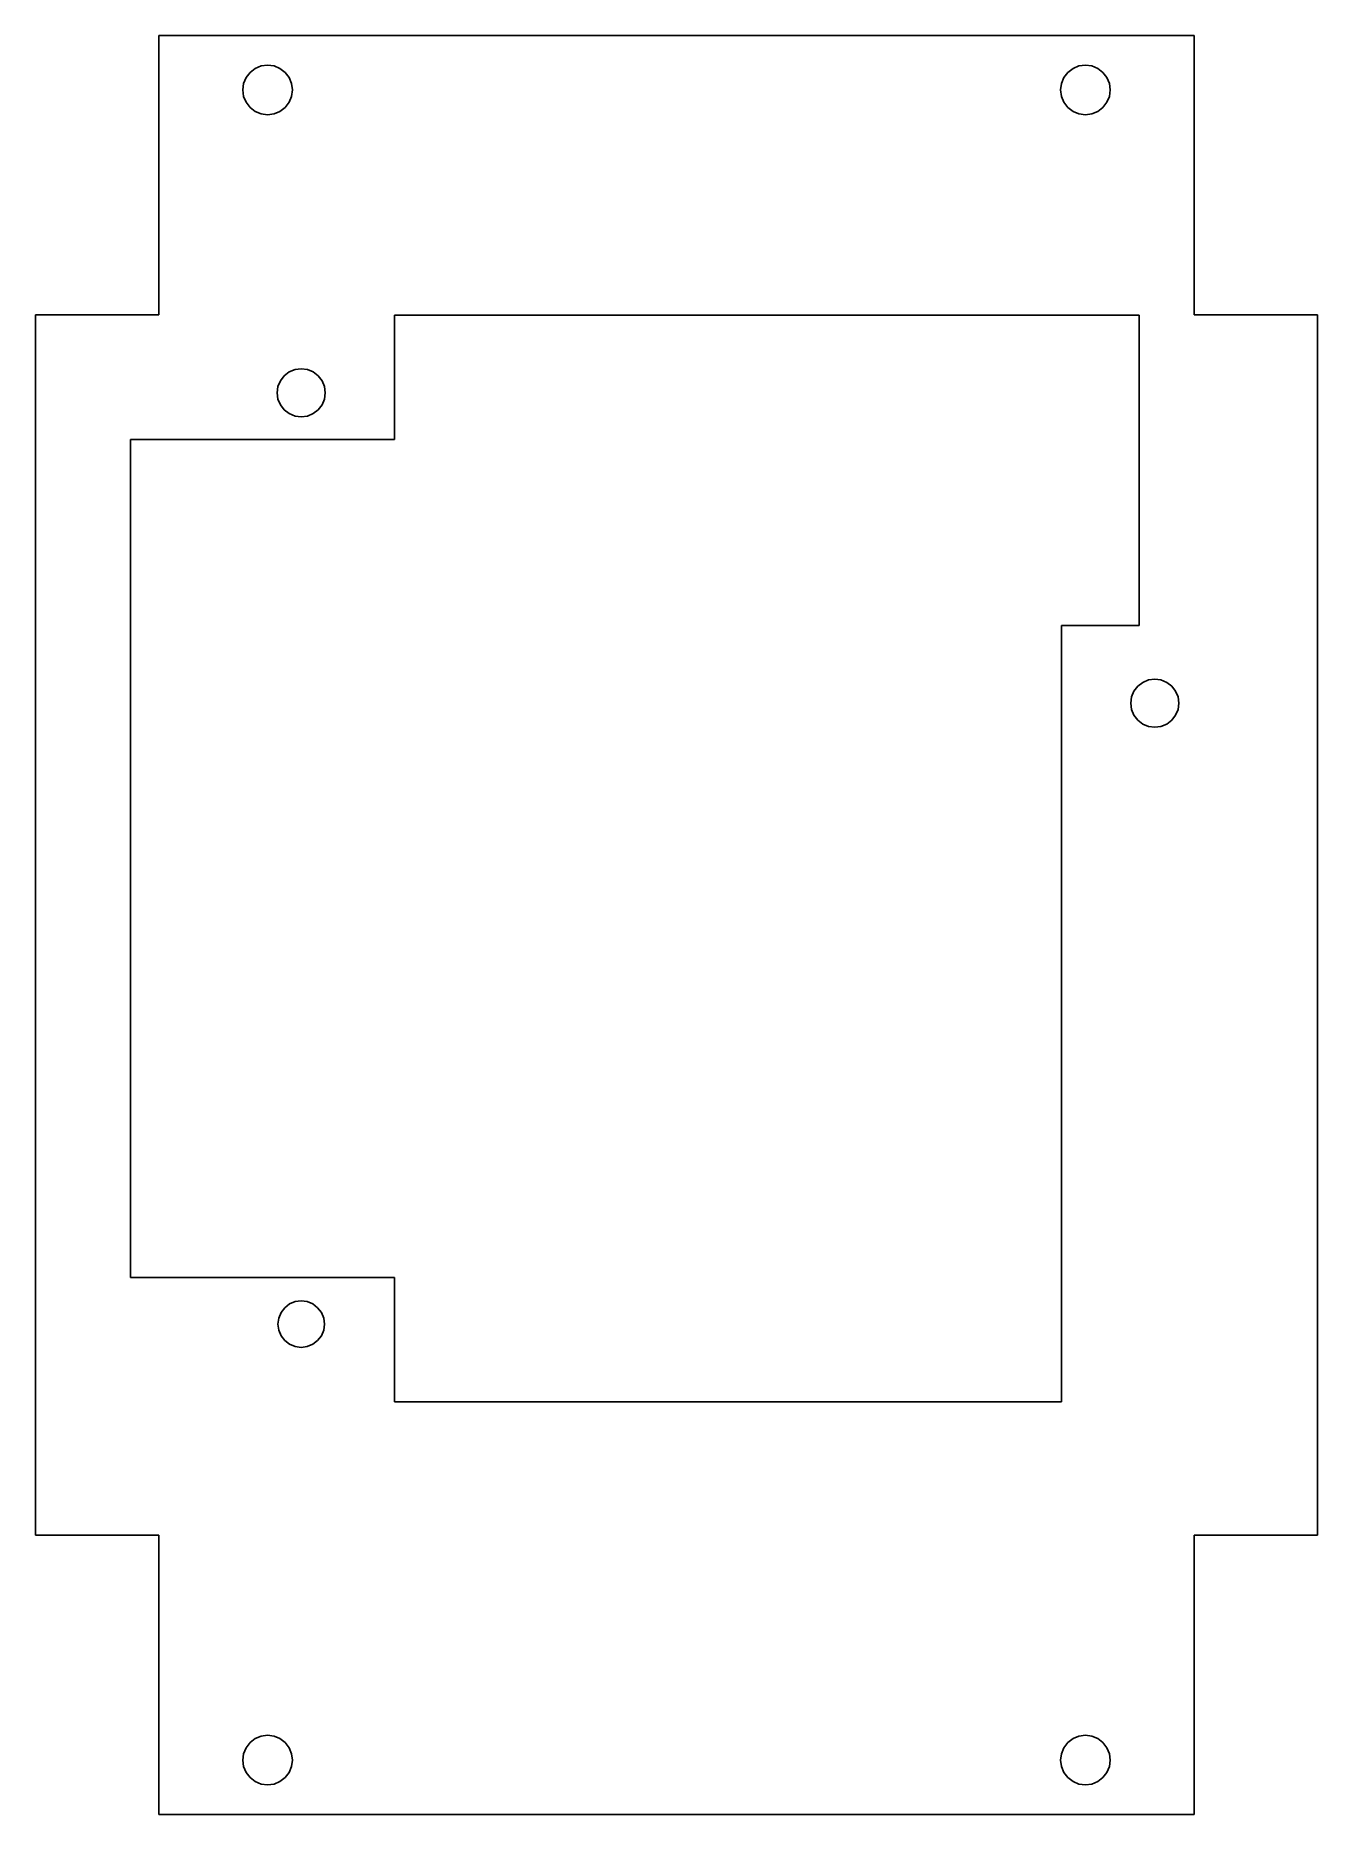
# Model space of a CAD drawing. Extents: x 2.8 to 26.1, y 2.8 to 35.2.
import ezdxf

# ---------------------------------------------------------------- set-up
doc = ezdxf.new("R2010")
doc.units = 0

msp = doc.modelspace()

# ---------------------------------------------------------------- linework, layer by layer
at = {"layer": 'Layer 1'}
for p, q in [((5.06588, 35.1649), (5.06588, 30.0849)), ((23.8901, 35.1649), (5.06588, 35.1649)), ((23.8901, 30.0849), (23.8901, 35.1649)), ((6.81566, 34.5682), (6.92457, 34.6133)), ((6.92457, 34.6133), (7.04144, 34.6287)), ((7.04144, 34.6287), (7.15831, 34.6133)), ((7.15831, 34.6133), (7.26722, 34.5682)), ((21.6888, 34.5682), (21.7977, 34.6133)), ((21.7977, 34.6133), (21.9145, 34.6287)), ((21.9145, 34.6287), (22.0314, 34.6133)), ((22.0314, 34.6133), (22.1403, 34.5682)), ((6.58988, 34.1771), (6.60527, 34.294)), ((6.60527, 34.294), (6.65038, 34.4029)), ((6.65038, 34.4029), (6.72214, 34.4964)), ((6.72214, 34.4964), (6.81566, 34.5682)), ((7.26722, 34.5682), (7.36074, 34.4964)), ((7.36074, 34.4964), (7.4325, 34.4029)), ((7.4325, 34.4029), (7.47761, 34.294)), ((7.47761, 34.294), (7.49299, 34.1771)), ((21.463, 34.1771), (21.4784, 34.294)), ((21.4784, 34.294), (21.5235, 34.4029)), ((21.5235, 34.4029), (21.5952, 34.4964)), ((21.5952, 34.4964), (21.6888, 34.5682)), ((22.1403, 34.5682), (22.2338, 34.4964)), ((22.2338, 34.4964), (22.3056, 34.4029)), ((22.3056, 34.4029), (22.3507, 34.294)), ((22.3507, 34.294), (22.3661, 34.1771)), ((6.60527, 34.0602), (6.58988, 34.1771)), ((6.65038, 33.9513), (6.60527, 34.0602)), ((7.47761, 34.0602), (7.4325, 33.9513)), ((7.49299, 34.1771), (7.47761, 34.0602)), ((21.4784, 34.0602), (21.463, 34.1771)), ((21.5235, 33.9513), (21.4784, 34.0602)), ((22.3507, 34.0602), (22.3056, 33.9513)), ((22.3661, 34.1771), (22.3507, 34.0602)), ((6.72214, 33.8578), (6.65038, 33.9513)), ((6.81566, 33.786), (6.72214, 33.8578)), ((6.92457, 33.7409), (6.81566, 33.786)), ((7.04144, 33.7255), (6.92457, 33.7409)), ((7.15831, 33.7409), (7.04144, 33.7255)), ((7.26722, 33.786), (7.15831, 33.7409)), ((7.36074, 33.8578), (7.26722, 33.786)), ((7.4325, 33.9513), (7.36074, 33.8578)), ((21.5952, 33.8578), (21.5235, 33.9513)), ((21.6888, 33.786), (21.5952, 33.8578)), ((21.7977, 33.7409), (21.6888, 33.786)), ((21.9145, 33.7255), (21.7977, 33.7409)), ((22.0314, 33.7409), (21.9145, 33.7255)), ((22.1403, 33.786), (22.0314, 33.7409)), ((22.2338, 33.8578), (22.1403, 33.786)), ((22.3056, 33.9513), (22.2338, 33.8578)), ((5.06588, 30.0849), (2.82222, 30.0849)), ((2.82222, 30.0849), (2.82222, 7.90223)), ((9.3468, 27.8237), (9.3468, 30.0815)), ((9.3468, 30.0815), (22.8935, 30.0815)), ((22.8935, 30.0815), (22.8935, 24.437)), ((26.1338, 30.0849), (23.8901, 30.0849)), ((26.1338, 7.90223), (26.1338, 30.0849)), ((7.23093, 28.7836), (7.27463, 28.8891)), ((7.27463, 28.8891), (7.34414, 28.9797)), ((7.34414, 28.9797), (7.43474, 29.0492)), ((7.43474, 29.0492), (7.54025, 29.0929)), ((7.54025, 29.0929), (7.65346, 29.1078)), ((7.65346, 29.1078), (7.76668, 29.0929)), ((7.76668, 29.0929), (7.87219, 29.0492)), ((7.87219, 29.0492), (7.96278, 28.9797)), ((7.96278, 28.9797), (8.0323, 28.8891)), ((8.0323, 28.8891), (8.076, 28.7836)), ((7.21602, 28.6704), (7.23093, 28.7836)), ((7.23093, 28.5572), (7.21602, 28.6704)), ((7.27463, 28.4516), (7.23093, 28.5572)), ((8.076, 28.5572), (8.0323, 28.4516)), ((8.076, 28.7836), (8.09091, 28.6704)), ((8.09091, 28.6704), (8.076, 28.5572)), ((7.34414, 28.361), (7.27463, 28.4516)), ((7.43474, 28.2915), (7.34414, 28.361)), ((7.54025, 28.2478), (7.43474, 28.2915)), ((7.65346, 28.2329), (7.54025, 28.2478)), ((7.76668, 28.2478), (7.65346, 28.2329)), ((7.87219, 28.2915), (7.76668, 28.2478)), ((7.96278, 28.361), (7.87219, 28.2915)), ((8.0323, 28.4516), (7.96278, 28.361)), ((4.54902, 12.5837), (4.54902, 27.8237)), ((4.54902, 27.8237), (9.3468, 27.8237)), ((22.8935, 24.437), (21.4823, 24.437)), ((21.4823, 24.437), (21.4823, 10.3259)), ((22.7968, 23.2447), (22.8664, 23.3352)), ((22.8664, 23.3352), (22.957, 23.4048)), ((22.957, 23.4048), (23.0625, 23.4485)), ((23.0625, 23.4485), (23.1757, 23.4634)), ((23.1757, 23.4634), (23.2889, 23.4485)), ((23.2889, 23.4485), (23.3944, 23.4048)), ((23.3944, 23.4048), (23.485, 23.3352)), ((23.485, 23.3352), (23.5545, 23.2447)), ((22.7382, 23.0259), (22.7531, 23.1391)), ((22.7531, 22.9127), (22.7382, 23.0259)), ((22.7531, 23.1391), (22.7968, 23.2447)), ((23.5545, 23.2447), (23.5982, 23.1391)), ((23.5982, 23.1391), (23.6131, 23.0259)), ((23.6131, 23.0259), (23.5982, 22.9127)), ((22.7968, 22.8072), (22.7531, 22.9127)), ((22.8664, 22.7166), (22.7968, 22.8072)), ((22.957, 22.6471), (22.8664, 22.7166)), ((23.0625, 22.6034), (22.957, 22.6471)), ((23.3944, 22.6471), (23.2889, 22.6034)), ((23.485, 22.7166), (23.3944, 22.6471)), ((23.5545, 22.8072), (23.485, 22.7166)), ((23.5982, 22.9127), (23.5545, 22.8072)), ((23.1757, 22.5885), (23.0625, 22.6034)), ((23.2889, 22.6034), (23.1757, 22.5885)), ((9.3468, 12.5837), (4.54902, 12.5837)), ((9.3468, 10.3259), (9.3468, 12.5837)), ((7.28754, 11.9483), (7.35468, 12.0358)), ((7.35468, 12.0358), (7.44219, 12.103)), ((7.44219, 12.103), (7.5441, 12.1452)), ((7.5441, 12.1452), (7.65346, 12.1596)), ((7.65346, 12.1596), (7.76283, 12.1452)), ((7.76283, 12.1452), (7.86473, 12.103)), ((7.86473, 12.103), (7.95224, 12.0358)), ((7.95224, 12.0358), (8.01939, 11.9483)), ((7.23093, 11.737), (7.24532, 11.8464)), ((7.24532, 11.6277), (7.23093, 11.737)), ((7.24532, 11.8464), (7.28754, 11.9483)), ((8.01939, 11.9483), (8.06161, 11.8464)), ((8.06161, 11.8464), (8.076, 11.737)), ((8.076, 11.737), (8.06161, 11.6277)), ((7.28754, 11.5258), (7.24532, 11.6277)), ((7.35468, 11.4383), (7.28754, 11.5258)), ((7.44219, 11.3711), (7.35468, 11.4383)), ((7.5441, 11.3289), (7.44219, 11.3711)), ((7.65346, 11.3145), (7.5441, 11.3289)), ((7.76283, 11.3289), (7.65346, 11.3145)), ((7.86473, 11.3711), (7.76283, 11.3289)), ((7.95224, 11.4383), (7.86473, 11.3711)), ((8.01939, 11.5258), (7.95224, 11.4383)), ((8.06161, 11.6277), (8.01939, 11.5258)), ((21.4823, 10.3259), (9.3468, 10.3259)), ((2.82222, 7.90223), (5.06588, 7.90223)), ((5.06588, 7.90223), (5.06588, 2.82224)), ((23.8901, 2.82224), (23.8901, 7.90223)), ((23.8901, 7.90223), (26.1338, 7.90223)), ((6.81566, 4.20107), (6.92457, 4.24618)), ((6.92457, 4.24618), (7.04144, 4.26157)), ((7.04144, 4.26157), (7.15831, 4.24618)), ((7.15831, 4.24618), (7.26722, 4.20107)), ((21.6888, 4.20107), (21.7977, 4.24618)), ((21.7977, 4.24618), (21.9145, 4.26157)), ((21.9145, 4.26157), (22.0314, 4.24618)), ((22.0314, 4.24618), (22.1403, 4.20107)), ((6.58988, 3.81002), (6.60527, 3.92689)), ((6.60527, 3.92689), (6.65038, 4.03579)), ((6.65038, 4.03579), (6.72214, 4.12931)), ((6.72214, 4.12931), (6.81566, 4.20107)), ((7.26722, 4.20107), (7.36074, 4.12931)), ((7.36074, 4.12931), (7.4325, 4.03579)), ((7.4325, 4.03579), (7.47761, 3.92689)), ((7.47761, 3.92689), (7.49299, 3.81002)), ((21.463, 3.81002), (21.4784, 3.92689)), ((21.4784, 3.92689), (21.5235, 4.03579)), ((21.5235, 4.03579), (21.5952, 4.12931)), ((21.5952, 4.12931), (21.6888, 4.20107)), ((22.1403, 4.20107), (22.2338, 4.12931)), ((22.2338, 4.12931), (22.3056, 4.03579)), ((22.3056, 4.03579), (22.3507, 3.92689)), ((22.3507, 3.92689), (22.3661, 3.81002)), ((6.60527, 3.69314), (6.58988, 3.81002)), ((6.65038, 3.58424), (6.60527, 3.69314)), ((6.72214, 3.49072), (6.65038, 3.58424)), ((7.4325, 3.58424), (7.36074, 3.49072)), ((7.47761, 3.69314), (7.4325, 3.58424)), ((7.49299, 3.81002), (7.47761, 3.69314)), ((21.4784, 3.69314), (21.463, 3.81002)), ((21.5235, 3.58424), (21.4784, 3.69314)), ((21.5952, 3.49072), (21.5235, 3.58424)), ((22.3056, 3.58424), (22.2338, 3.49072)), ((22.3507, 3.69314), (22.3056, 3.58424)), ((22.3661, 3.81002), (22.3507, 3.69314)), ((6.81566, 3.41896), (6.72214, 3.49072)), ((6.92457, 3.37385), (6.81566, 3.41896)), ((7.04144, 3.35846), (6.92457, 3.37385)), ((7.15831, 3.37385), (7.04144, 3.35846)), ((7.26722, 3.41896), (7.15831, 3.37385)), ((7.36074, 3.49072), (7.26722, 3.41896)), ((21.6888, 3.41896), (21.5952, 3.49072)), ((21.7977, 3.37385), (21.6888, 3.41896)), ((21.9145, 3.35846), (21.7977, 3.37385)), ((22.0314, 3.37385), (21.9145, 3.35846)), ((22.1403, 3.41896), (22.0314, 3.37385)), ((22.2338, 3.49072), (22.1403, 3.41896)), ((5.06588, 2.82224), (23.8901, 2.82224))]:
    msp.add_line(p, q, dxfattribs=at)

doc.saveas('drawing.dxf')
